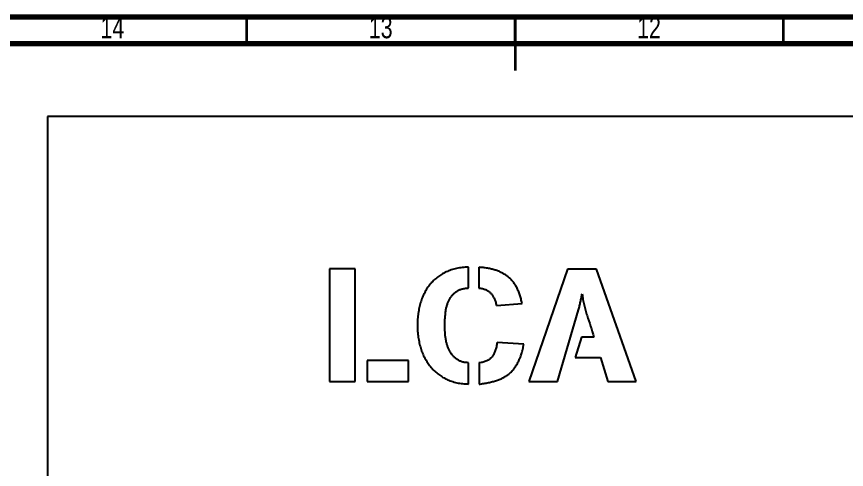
# Model space of a CAD drawing. Header units: millimetres. Extents: x 1 to 1184, y 0 to 836.
# Drawn here: x 506.6 to 661.2, y 751.7 to 836 of the extents above; entities that cross this region are included whole.
import ezdxf

# ---------------------------------------------------------------- set-up
doc = ezdxf.new("R2010")
doc.units = ezdxf.units.MM
doc.styles.add('SLDTEXTSTYLE0', font='TXT', dxfattribs={"width": 0.75})

msp = doc.modelspace()

# ---------------------------------------------------------------- linework, layer by layer
at = {"color": 7, "linetype": 'Continuous', "lineweight": 70}
for p, q in [((15, 836), (1184, 836)), ((20, 831), (1179, 831))]:
    msp.add_line(p, q, dxfattribs=at)
at = {"color": 7, "linetype": 'Continuous', "lineweight": 35}
for p, q in [((549.5, 831), (549.5, 836)), ((599.5, 836), (599.5, 826)), ((599.5, 831), (599.5, 836)), ((649.5, 831), (649.5, 836))]:
    msp.add_line(p, q, dxfattribs=at)
at = {"color": 7, "linetype": 'Continuous', "lineweight": 25}
for p, q in [((762.3, 817.4), (512.3, 817.4)), ((512.3, 817.4), (512.3, 667.4)), ((569.66, 789.05), (564.9, 789.05)), ((564.9, 789.05), (564.9, 768.06)), ((569.66, 768.06), (569.66, 789.05)), ((590.76, 785.52), (590.76, 789.38)), ((592.71, 789.35), (592.71, 785.49)), ((609.24, 789.02), (602.02, 768.06)), ((614.63, 789.02), (609.24, 789.02)), ((622, 768.06), (614.63, 789.02)), ((590.73, 785.49), (590.76, 785.52)), ((596, 782.26), (600.76, 782.62)), ((607.35, 768.06), (611.27, 781.45)), ((611.81, 776.33), (610.67, 772.56)), ((614.15, 776.36), (611.81, 776.33)), ((601.09, 775.04), (596.12, 775.37)), ((579.58, 771.98), (571.88, 771.98)), ((571.88, 771.98), (571.88, 768.06)), ((579.58, 768.06), (579.58, 771.98)), ((610.67, 772.56), (615.35, 772.56)), ((615.35, 772.56), (616.72, 768.06)), ((590.79, 767.61), (590.79, 771.57)), ((592.71, 771.54), (592.74, 771.54)), ((592.74, 771.54), (592.74, 767.58)), ((564.9, 768.06), (569.66, 768.06)), ((571.88, 768.06), (579.58, 768.06)), ((602.02, 768.06), (607.35, 768.06)), ((616.72, 768.06), (622, 768.06))]:
    msp.add_line(p, q, dxfattribs=at)
for points, knots in [([(590.76, 789.38), (590.38, 789.36), (589.64, 789.33), (588.56, 789.15), (587.55, 788.88), (586.61, 788.51), (585.76, 788.05), (584.97, 787.51), (584.27, 786.9), (583.64, 786.22), (583.08, 785.46), (582.6, 784.64), (582.18, 783.76), (581.85, 782.81), (581.59, 781.8), (581.41, 780.75), (581.29, 779.66), (581.28, 778.92), (581.27, 778.54)], [0, 0, 0, 0, 0.070922, 0.137735, 0.201926, 0.263509, 0.323242, 0.381084, 0.438632, 0.495697, 0.55316, 0.611456, 0.671544, 0.73353, 0.797258, 0.862888, 0.930267, 1, 1, 1, 1]), ([(600.76, 782.62), (600.7, 782.9), (600.59, 783.45), (600.35, 784.23), (600.07, 784.96), (599.76, 785.62), (599.41, 786.22), (599, 786.76), (598.56, 787.24), (598.07, 787.66), (597.54, 788.01), (596.98, 788.34), (596.37, 788.61), (595.72, 788.85), (595.03, 789.04), (594.29, 789.19), (593.52, 789.3), (592.98, 789.33), (592.71, 789.35)], [0, 0, 0, 0, 0.075038, 0.145939, 0.212721, 0.276355, 0.336612, 0.394269, 0.450579, 0.505422, 0.560501, 0.616651, 0.674434, 0.734277, 0.796204, 0.860988, 0.928832, 1, 1, 1, 1]), ([(586.36, 778.43), (586.37, 778.83), (586.38, 779.64), (586.47, 780.66), (586.57, 781.47), (586.71, 782.04), (586.88, 782.59), (587.1, 783.11), (587.36, 783.59), (587.67, 784.03), (588.03, 784.43), (588.44, 784.79), (588.91, 785.08), (589.45, 785.3), (590.07, 785.44), (590.5, 785.47), (590.73, 785.49)], [0, 0, 0, 0, 0.129066, 0.260822, 0.326217, 0.389367, 0.450496, 0.510184, 0.568752, 0.626108, 0.682751, 0.73978, 0.798158, 0.860157, 0.926565, 1, 1, 1, 1]), ([(592.71, 785.49), (592.83, 785.48), (593.07, 785.45), (593.4, 785.38), (593.72, 785.3), (594.01, 785.19), (594.27, 785.06), (594.51, 784.91), (594.72, 784.74), (594.98, 784.48), (595.26, 784.1), (595.56, 783.57), (595.81, 782.94), (595.94, 782.49), (596, 782.26)], [0, 0, 0, 0, 0.073235, 0.142067, 0.206665, 0.267676, 0.326441, 0.382337, 0.436475, 0.489044, 0.599524, 0.720264, 0.852863, 1, 1, 1, 1]), ([(611.27, 781.45), (611.35, 781.7), (611.5, 782.18), (611.66, 782.93), (611.82, 783.67), (611.91, 784.17), (611.96, 784.41)], [0, 0, 0, 0, 0.253928, 0.502125, 0.750505, 1, 1, 1, 1]), ([(611.96, 784.41), (612.01, 784.07), (612.1, 783.37), (612.3, 782.35), (612.56, 781.33), (612.98, 780.01), (613.55, 778.36), (613.95, 777.03), (614.15, 776.36)], [0, 0, 0, 0, 0.125593, 0.250782, 0.375316, 0.500035, 0.750067, 1, 1, 1, 1]), ([(581.27, 778.54), (581.28, 778.17), (581.29, 777.43), (581.41, 776.35), (581.6, 775.3), (581.87, 774.3), (582.2, 773.34), (582.63, 772.45), (583.11, 771.61), (583.68, 770.84), (584.32, 770.14), (585.03, 769.52), (585.82, 768.96), (586.67, 768.49), (587.6, 768.11), (588.61, 767.83), (589.68, 767.66), (590.41, 767.63), (590.79, 767.61)], [0, 0, 0, 0, 0.068663, 0.135514, 0.200673, 0.264544, 0.326967, 0.387528, 0.446418, 0.504829, 0.562814, 0.620687, 0.679279, 0.739161, 0.800704, 0.864202, 0.930185, 1, 1, 1, 1]), ([(590.79, 771.57), (590.58, 771.58), (590.16, 771.6), (589.57, 771.73), (589.04, 771.94), (588.57, 772.23), (588.16, 772.57), (587.8, 772.97), (587.47, 773.4), (587.21, 773.87), (586.98, 774.38), (586.79, 774.91), (586.64, 775.48), (586.5, 776.25), (586.39, 777.24), (586.37, 778.03), (586.36, 778.43)], [0, 0, 0, 0, 0.070625, 0.135502, 0.197444, 0.256594, 0.31497, 0.372814, 0.43121, 0.490457, 0.550949, 0.612668, 0.675698, 0.740652, 0.871403, 1, 1, 1, 1]), ([(596.12, 775.37), (596.08, 775.1), (596.01, 774.58), (595.8, 773.85), (595.53, 773.21), (595.24, 772.75), (594.96, 772.44), (594.73, 772.24), (594.47, 772.06), (594.17, 771.9), (593.85, 771.77), (593.49, 771.67), (593.11, 771.59), (592.85, 771.55), (592.71, 771.54)], [0, 0, 0, 0, 0.146297, 0.278703, 0.39936, 0.510287, 0.563782, 0.617845, 0.673939, 0.731987, 0.793636, 0.858112, 0.926821, 1, 1, 1, 1]), ([(592.74, 767.58), (593.04, 767.62), (593.62, 767.71), (594.47, 767.87), (595.26, 768.05), (595.99, 768.26), (596.68, 768.51), (597.31, 768.81), (597.89, 769.16), (598.42, 769.57), (598.9, 770.02), (599.34, 770.54), (599.74, 771.12), (600.09, 771.76), (600.4, 772.46), (600.68, 773.25), (600.91, 774.11), (601.03, 774.72), (601.09, 775.04)], [0, 0, 0, 0, 0.074046, 0.143932, 0.209356, 0.271312, 0.330244, 0.386784, 0.441615, 0.49535, 0.549149, 0.604107, 0.660559, 0.71904, 0.78146, 0.848609, 0.921551, 1, 1, 1, 1])]:
    msp.add_open_spline(points, degree=3, knots=knots, dxfattribs=at)

# ---------------------------------------------------------------- texts
at = {"color": 7, "linetype": 'Continuous', "lineweight": 0, "char_height": 3.969, "attachment_point": 2, "style": 'SLDTEXTSTYLE0'}
for s, insert in [('14', (524.42, 835.97)), ('13', (574.42, 835.97)), ('12', (624.42, 835.97))]:
    msp.add_mtext(s, dxfattribs=dict(at, insert=insert))

doc.saveas('drawing.dxf')
